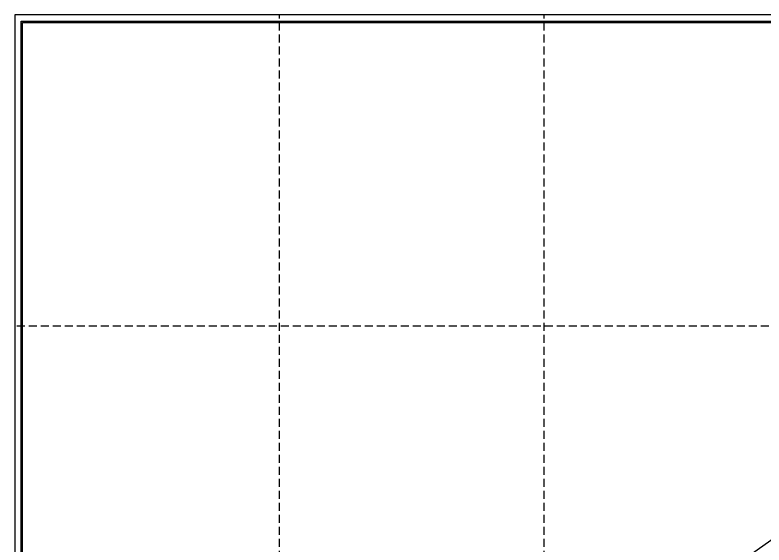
# Model space of a CAD drawing. Header units: millimetres. Extents: x -5397 to -3811, y -14 to 3249.
# Drawn here: x -5000 to -4406, y 421 to 841 of the extents above; entities that cross this region are included whole.
import ezdxf
from ezdxf.enums import TextEntityAlignment as Align

# ---------------------------------------------------------------- set-up
doc = ezdxf.new("R2010")
doc.units = ezdxf.units.MM
doc.linetypes.add('CACHE', pattern=[9.525, 6.35, -3.175])
doc.layers.add('UBS-900-Cartouche', color=7, linetype='Continuous')
doc.layers.add('UBS-900-Impression (Format)', color=251, linetype='Continuous')
doc.layers.add('UBS-900-Fenêtre de présentation', color=210, linetype='Continuous', plot=False)
doc.layers.add('UBS-900-Non imprimable', color=130, linetype='Continuous', plot=False)
doc.layers.add('UBS-900-Impression (Pliage)', color=9, linetype='CACHE', transparency=0.6)
doc.styles.get("Standard").update_dxf_attribs({"font": 'arial.ttf'})

# ---------------------------------------------------------------- blocks, each defined once
blk = doc.blocks.new('80-2_Impression Cartouche (A0)')
at = {"color": 0}
blk.add_lwpolyline([(0, 0), (1189, 0), (1189, 841), (0, 841)], close=True, dxfattribs=at)
at = {"layer": 'UBS-900-Impression (Pliage)'}
for p, q in [((210, 0), (210, 841)), ((420, 0), (420, 841)), ((1189, 594), (0, 594))]:
    blk.add_line(p, q, dxfattribs=at)
at = {"layer": 'UBS-900-Non imprimable', "color": 0}
blk.add_lwpolyline([(0, 0), (1189, 841)], dxfattribs=at)
blk = doc.blocks.new('*U268')
at = {"color": 7}
blk.add_lwpolyline([(1184, 5), (215, 5), (215, 302), (5, 302), (5, 836), (1184, 836)], close=True, dxfattribs=at)
for tag, p in [('ECHELLE', (28.2, 37)), ('FORMAT', (54.17, 37)), ('TITRE_1', (96, 28.62)), ('PROJET', (121.1, 28.62)), ('COMMUNE', (163.3, 28.62)), ('PROJETEUR', (65, 25.8)), ('TITRE_2', (96, 21.88)), ('TITRE_3', (96, 15.12)), ('TITRE_4', (96, 8.38))]:
    blk.add_attdef(tag, text='', height=2.25, dxfattribs=at).set_placement(p, align=Align.MIDDLE_LEFT)
blk.add_attdef('DEPT', text='', height=2.25, dxfattribs=at).set_placement((202, 28.62), align=Align.MIDDLE_RIGHT)

msp = doc.modelspace()

# ---------------------------------------------------------------- block references
at = {"layer": 'UBS-900-Impression (Format)'}
msp.add_blockref('80-2_Impression Cartouche (A0)', (-5000, 0), dxfattribs=at)

# ---------------------------------------------------------------- next in the draw order: block references
at = {"layer": 'UBS-900-Cartouche'}
msp.add_blockref('*U268', (-5000, 0), dxfattribs=at)

# ---------------------------------------------------------------- next in the draw order: linework, layer by layer
at = {"layer": 'UBS-900-Fenêtre de présentation'}
msp.add_lwpolyline([(-3817, 6), (-4784, 6), (-4784, 303), (-4994, 303), (-4994, 835), (-3817, 835)], close=True, dxfattribs=at)

doc.saveas('drawing.dxf')
